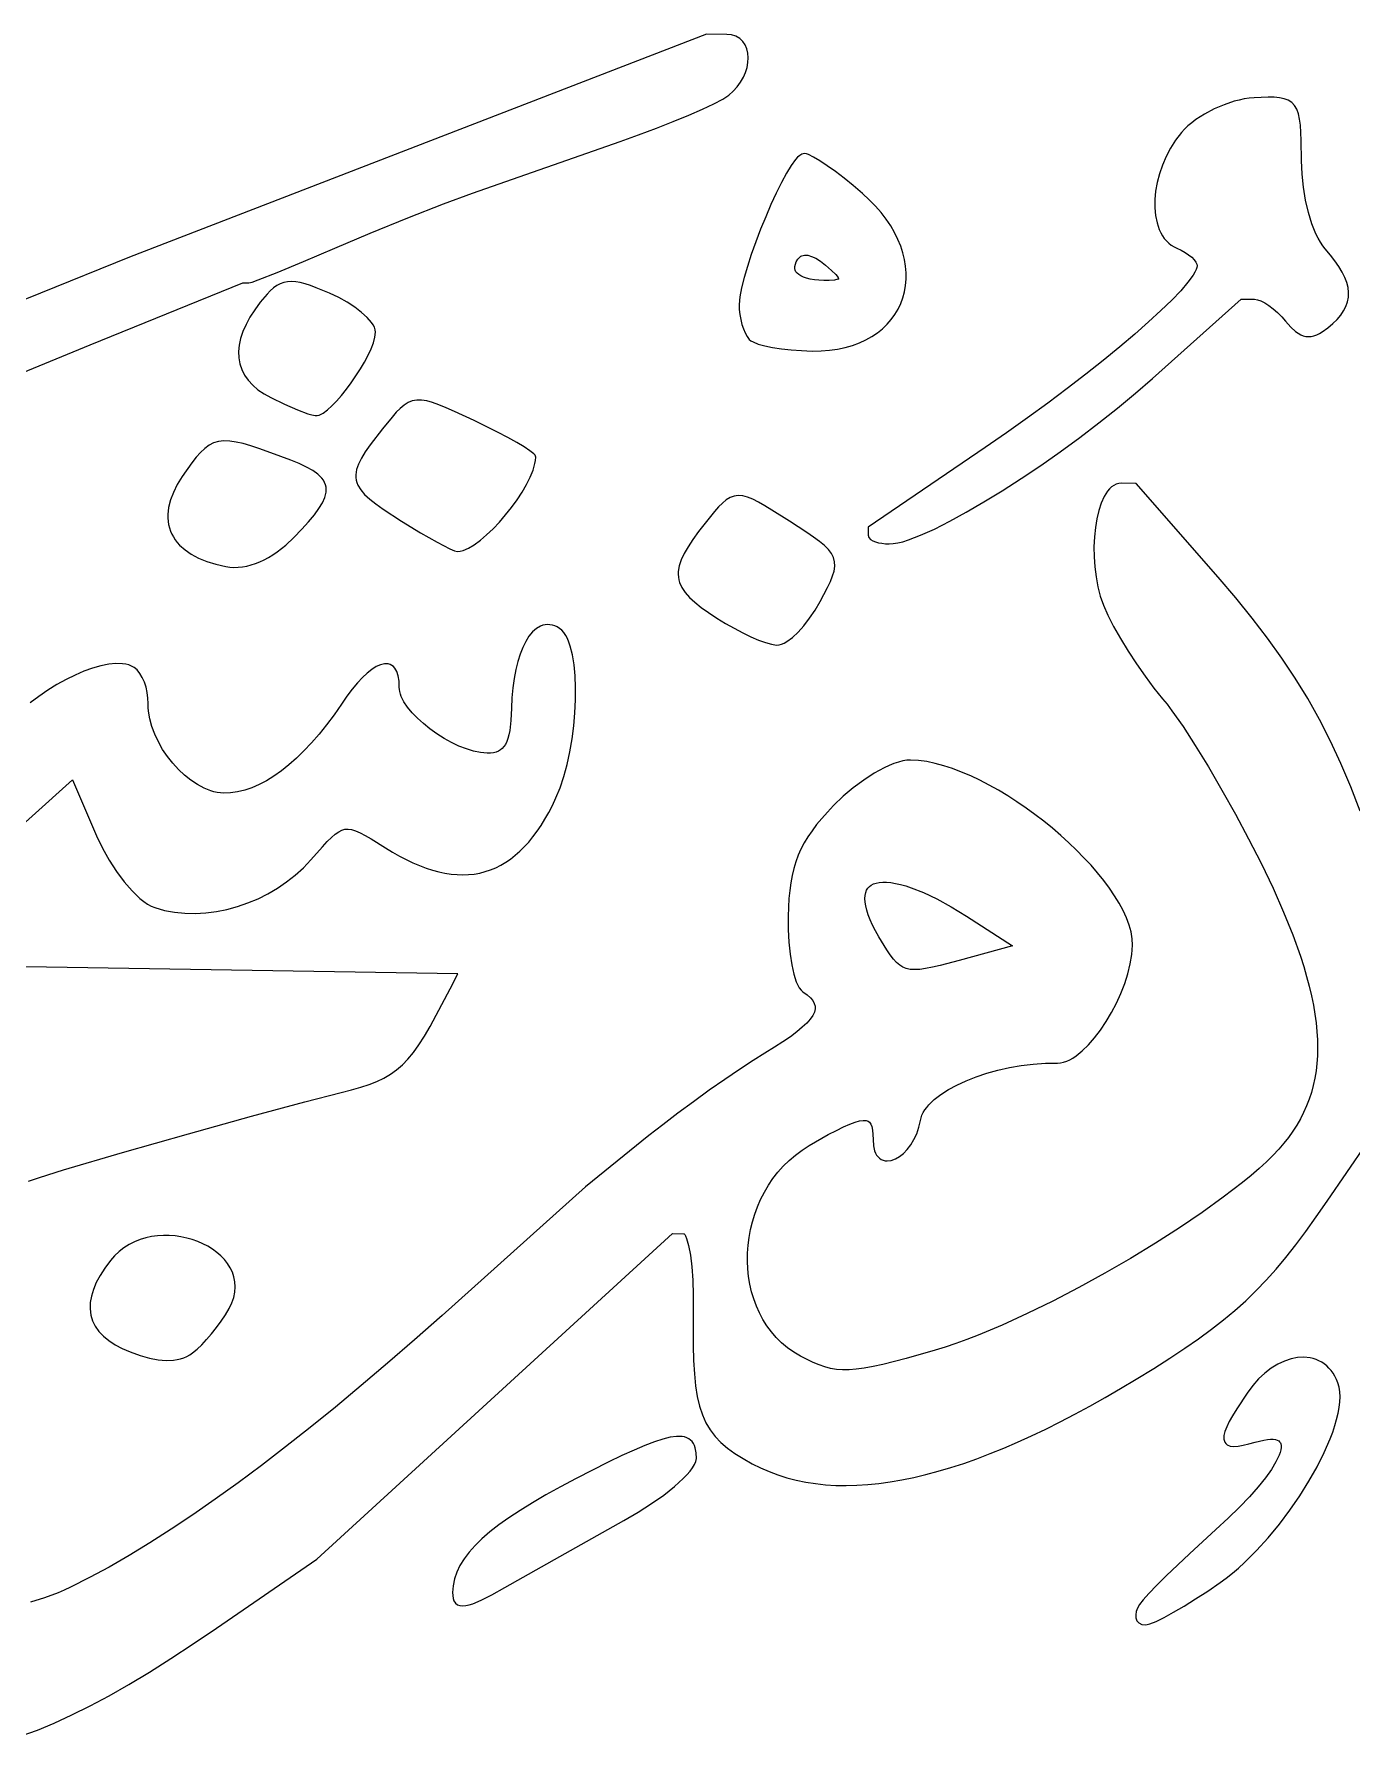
# Model space of a CAD drawing. Extents: x -592 to 638, y 287 to 852.
# Drawn here: x 445.7 to 493, y 493.7 to 554.8 of the extents above; entities that cross this region are included whole.
import ezdxf

# ---------------------------------------------------------------- set-up
doc = ezdxf.new("R2010")
doc.units = 0
doc.layers.add('COUCHE_1', color=18, linetype='CONTINUOUS')

msp = doc.modelspace()

# ---------------------------------------------------------------- linework, layer by layer
at = {"layer": 'COUCHE_1'}
for points in [[(444.868, 542.499), (447.723, 543.669), (453.198, 545.902), (453.415, 545.898), (453.535, 545.927), (453.75, 546.001), (454.434, 546.268), (455.385, 546.662), (456.505, 547.144), (457.771, 547.684), (459.126, 548.237), (460.405, 548.739), (461.448, 549.123), (466.758, 550.976), (467.415, 551.211), (468.055, 551.451), (468.661, 551.69), (469.219, 551.922), (469.711, 552.138), (470.124, 552.333), (470.443, 552.502), (470.653, 552.639), (470.819, 552.786), (470.961, 552.944), (471.082, 553.111), (471.18, 553.284), (471.257, 553.46), (471.311, 553.636), (471.344, 553.811), (471.354, 553.982), (471.341, 554.146), (471.306, 554.301), (471.245, 554.443), (471.16, 554.569), (471.049, 554.674), (470.914, 554.754), (470.758, 554.805), (470.586, 554.824), (469.854, 554.836), (449.133, 546.825), (443.799, 544.66)], [(493.334, 526.919), (492.997, 527.797), (492.643, 528.634), (492.27, 529.436), (491.874, 530.209), (491.453, 530.96), (491.004, 531.694), (490.523, 532.417), (490.009, 533.136), (489.457, 533.856), (488.865, 534.585), (488.23, 535.326), (485.285, 538.689), (484.761, 538.698), (484.668, 538.691), (484.574, 538.664), (484.486, 538.622), (484.405, 538.564), (484.329, 538.494), (484.259, 538.41), (484.137, 538.217), (484.032, 537.984), (483.945, 537.718), (483.875, 537.423), (483.823, 537.105), (483.789, 536.768), (483.773, 536.418), (483.777, 536.059), (483.801, 535.697), (483.845, 535.337), (483.911, 534.983), (484, 534.642), (484.111, 534.318), (484.271, 533.956), (484.478, 533.552), (484.724, 533.117), (485, 532.665), (485.298, 532.209), (485.61, 531.763), (485.926, 531.341), (486.238, 530.956), (486.398, 530.759), (486.574, 530.525), (486.97, 529.957), (487.411, 529.277), (487.882, 528.509), (488.368, 527.678), (488.855, 526.809), (489.328, 525.925), (489.772, 525.052), (490.203, 524.15), (490.582, 523.294), (490.909, 522.481), (491.186, 521.71), (491.305, 521.34), (491.411, 520.98), (491.505, 520.629), (491.585, 520.287), (491.654, 519.954), (491.709, 519.63), (491.752, 519.314), (491.782, 519.007), (491.8, 518.707), (491.806, 518.416), (491.799, 518.132), (491.78, 517.855), (491.748, 517.585), (491.704, 517.321), (491.648, 517.064), (491.58, 516.813), (491.5, 516.568), (491.407, 516.328), (491.302, 516.093), (491.185, 515.863), (491.056, 515.638), (490.914, 515.417), (490.76, 515.2), (490.595, 514.986), (490.413, 514.775), (490.202, 514.554), (489.964, 514.322), (489.7, 514.081), (489.412, 513.833), (489.101, 513.578), (488.417, 513.05), (487.661, 512.507), (486.845, 511.955), (485.981, 511.402), (485.081, 510.854), (484.158, 510.32), (483.223, 509.806), (482.29, 509.319), (481.369, 508.867), (480.474, 508.457), (479.616, 508.096), (479.206, 507.937), (478.809, 507.792), (478.427, 507.663), (478.063, 507.551), (477.025, 507.257), (476.189, 507.043), (475.837, 506.966), (475.52, 506.908), (475.235, 506.87), (474.976, 506.85), (474.74, 506.849), (474.52, 506.866), (474.31, 506.9), (474.106, 506.953), (473.901, 507.023), (473.691, 507.11), (473.232, 507.339), (472.989, 507.483), (472.764, 507.643), (472.555, 507.819), (472.362, 508.008), (472.186, 508.212), (472.027, 508.427), (471.884, 508.655), (471.757, 508.892), (471.646, 509.139), (471.552, 509.394), (471.474, 509.657), (471.412, 509.925), (471.367, 510.199), (471.338, 510.477), (471.325, 510.757), (471.328, 511.04), (471.348, 511.323), (471.383, 511.605), (471.435, 511.886), (471.503, 512.165), (471.586, 512.44), (471.686, 512.71), (471.801, 512.974), (471.933, 513.231), (472.08, 513.48), (472.243, 513.719), (472.421, 513.949), (472.615, 514.168), (472.825, 514.374), (473.05, 514.566), (473.29, 514.745), (473.547, 514.909), (474.231, 515.298), (474.52, 515.452), (474.776, 515.578), (475, 515.677), (475.193, 515.748), (475.356, 515.793), (475.487, 515.811), (475.587, 515.806), (475.66, 515.782), (475.715, 515.742), (475.759, 515.679), (475.796, 515.587), (475.821, 515.462), (475.835, 515.308), (475.837, 515.119), (475.849, 514.898), (475.891, 514.714), (475.926, 514.631), (475.967, 514.56), (476.016, 514.498), (476.072, 514.447), (476.134, 514.407), (476.202, 514.378), (476.272, 514.361), (476.349, 514.355), (476.493, 514.372), (476.642, 514.426), (476.789, 514.511), (476.931, 514.625), (477.067, 514.765), (477.194, 514.931), (477.308, 515.12), (477.406, 515.332), (477.484, 515.563), (477.538, 515.808), (477.56, 515.905), (477.593, 515.998), (477.639, 516.091), (477.696, 516.184), (477.765, 516.279), (477.844, 516.371), (478.038, 516.559), (478.273, 516.74), (478.544, 516.914), (478.848, 517.079), (479.182, 517.234), (479.542, 517.375), (479.923, 517.502), (480.323, 517.613), (480.736, 517.706), (481.16, 517.78), (481.591, 517.833), (482.026, 517.864), (482.464, 517.871), (482.569, 517.877), (482.68, 517.9), (482.792, 517.937), (482.904, 517.987), (483.016, 518.05), (483.129, 518.125), (483.352, 518.304), (483.575, 518.522), (483.793, 518.774), (484.006, 519.054), (484.21, 519.359), (484.402, 519.683), (484.578, 520.022), (484.738, 520.371), (484.876, 520.725), (484.99, 521.079), (485.078, 521.43), (485.135, 521.772), (485.158, 522.101), (485.146, 522.335), (485.105, 522.578), (485.036, 522.828), (484.941, 523.084), (484.821, 523.345), (484.678, 523.611), (484.514, 523.881), (484.329, 524.153), (484.126, 524.427), (483.904, 524.701), (483.666, 524.976), (483.413, 525.248), (483.147, 525.519), (482.868, 525.786), (482.577, 526.048), (482.277, 526.305), (481.968, 526.555), (481.653, 526.798), (481.331, 527.031), (481.004, 527.254), (480.674, 527.467), (480.342, 527.667), (480.01, 527.854), (479.678, 528.027), (479.347, 528.184), (479.02, 528.324), (478.697, 528.447), (478.38, 528.551), (478.069, 528.635), (477.766, 528.698), (477.472, 528.739), (477.187, 528.756), (477.053, 528.749), (476.907, 528.724), (476.752, 528.684), (476.589, 528.629), (476.419, 528.56), (476.242, 528.478), (475.877, 528.279), (475.501, 528.038), (475.125, 527.761), (474.761, 527.454), (474.42, 527.125), (474.197, 526.888), (473.995, 526.66), (473.811, 526.437), (473.646, 526.218), (473.497, 526), (473.365, 525.781), (473.249, 525.559), (473.148, 525.333), (473.062, 525.101), (472.989, 524.861), (472.929, 524.61), (472.881, 524.348), (472.844, 524.072), (472.817, 523.78), (472.799, 523.47), (472.79, 523.14), (472.793, 522.667), (472.817, 522.213), (472.859, 521.787), (472.919, 521.4), (472.993, 521.061), (473.082, 520.783), (473.133, 520.665), (473.188, 520.566), (473.25, 520.484), (473.315, 520.427), (473.472, 520.317), (473.589, 520.212), (473.674, 520.111), (473.728, 520.011), (473.755, 519.914), (473.756, 519.813), (473.729, 519.703), (473.672, 519.582), (473.582, 519.45), (473.457, 519.307), (473.297, 519.154), (473.101, 518.99), (472.869, 518.816), (472.601, 518.631), (472.297, 518.435), (471.955, 518.226), (471.529, 517.963), (471.042, 517.644), (470.512, 517.283), (469.954, 516.892), (469.386, 516.482), (468.824, 516.065), (468.287, 515.655), (467.79, 515.262), (465.512, 513.422), (460.357, 508.804), (459.369, 507.928), (458.402, 507.087), (457.455, 506.282), (456.53, 505.513), (455.625, 504.779), (454.741, 504.081), (453.877, 503.418), (453.034, 502.791), (452.211, 502.199), (451.408, 501.642), (450.626, 501.12), (449.863, 500.634), (449.12, 500.182), (448.397, 499.765), (447.694, 499.383), (447.011, 499.036), (446.792, 498.934), (446.565, 498.838), (446.084, 498.662), (445.577, 498.508)], [(440.313, 521.951), (447.088, 528.05), (447.953, 526.029), (448.163, 525.585), (448.404, 525.155), (448.666, 524.75), (448.943, 524.38), (449.225, 524.057), (449.368, 523.914), (449.508, 523.787), (449.646, 523.676), (449.783, 523.582), (449.916, 523.507), (450.045, 523.454), (450.393, 523.355), (450.752, 523.288), (451.12, 523.251), (451.494, 523.244), (451.873, 523.266), (452.253, 523.315), (452.634, 523.391), (453.011, 523.494), (453.383, 523.622), (453.748, 523.775), (454.103, 523.952), (454.446, 524.153), (454.775, 524.376), (455.086, 524.621), (455.378, 524.887), (455.647, 525.173), (456.06, 525.641), (456.23, 525.825), (456.383, 525.975), (456.52, 526.093), (456.645, 526.18), (456.761, 526.236), (456.872, 526.266), (456.986, 526.272), (457.111, 526.254), (457.252, 526.211), (457.413, 526.141), (457.598, 526.044), (457.808, 525.922), (458.323, 525.602), (458.576, 525.448), (458.826, 525.307), (459.072, 525.179), (459.313, 525.064), (459.551, 524.963), (459.785, 524.875), (460.014, 524.801), (460.24, 524.74), (460.462, 524.692), (460.681, 524.658), (460.895, 524.638), (461.106, 524.632), (461.312, 524.639), (461.515, 524.661), (461.714, 524.696), (461.909, 524.746), (462.1, 524.809), (462.286, 524.886), (462.468, 524.977), (462.646, 525.082), (462.819, 525.2), (462.988, 525.332), (463.153, 525.478), (463.313, 525.637), (463.469, 525.809), (463.621, 525.995), (463.769, 526.195), (463.913, 526.407), (464.052, 526.633), (464.188, 526.873), (464.32, 527.126), (464.448, 527.393), (464.601, 527.762), (464.735, 528.166), (464.85, 528.598), (464.948, 529.049), (465.026, 529.513), (465.086, 529.984), (465.127, 530.453), (465.149, 530.914), (465.152, 531.36), (465.136, 531.783), (465.099, 532.178), (465.043, 532.536), (464.965, 532.851), (464.917, 532.993), (464.864, 533.12), (464.804, 533.235), (464.737, 533.335), (464.661, 533.42), (464.578, 533.486), (464.491, 533.536), (464.406, 533.574), (464.32, 533.6), (464.234, 533.616), (464.149, 533.62), (464.064, 533.613), (463.981, 533.595), (463.898, 533.565), (463.749, 533.48), (463.608, 533.357), (463.48, 533.202), (463.362, 533.018), (463.256, 532.804), (463.16, 532.563), (463.077, 532.296), (463.005, 532.003), (462.946, 531.688), (462.901, 531.35), (462.87, 530.991), (462.854, 530.615), (462.833, 530.174), (462.79, 529.813), (462.76, 529.663), (462.724, 529.53), (462.681, 529.416), (462.633, 529.318), (462.579, 529.237), (462.52, 529.171), (462.454, 529.117), (462.38, 529.075), (462.297, 529.043), (462.203, 529.02), (462.096, 529.008), (461.979, 529.005), (461.742, 529.025), (461.492, 529.075), (461.231, 529.154), (460.964, 529.259), (460.696, 529.386), (460.43, 529.533), (460.17, 529.697), (459.922, 529.874), (459.689, 530.062), (459.475, 530.256), (459.285, 530.455), (459.122, 530.654), (458.991, 530.849), (458.894, 531.038), (458.861, 531.126), (458.837, 531.212), (458.824, 531.293), (458.82, 531.376), (458.813, 531.59), (458.785, 531.778), (458.735, 531.936), (458.661, 532.06), (458.61, 532.114), (458.555, 532.156), (458.494, 532.187), (458.424, 532.207), (458.289, 532.212), (458.144, 532.178), (457.993, 532.11), (457.836, 532.01), (457.672, 531.879), (457.499, 531.717), (457.32, 531.525), (457.134, 531.302), (456.941, 531.049), (456.745, 530.768), (456.478, 530.383), (456.209, 530.023), (455.94, 529.686), (455.67, 529.373), (455.399, 529.084), (455.129, 528.82), (454.858, 528.581), (454.589, 528.366), (454.321, 528.177), (454.054, 528.013), (453.79, 527.875), (453.528, 527.762), (453.27, 527.675), (453.014, 527.614), (452.762, 527.579), (452.513, 527.57), (452.399, 527.577), (452.283, 527.593), (452.166, 527.619), (452.049, 527.652), (451.809, 527.747), (451.572, 527.874), (451.338, 528.029), (451.11, 528.211), (450.892, 528.416), (450.687, 528.641), (450.496, 528.884), (450.323, 529.139), (450.17, 529.406), (450.041, 529.679), (449.937, 529.957), (449.862, 530.235), (449.816, 530.512), (449.806, 530.646), (449.803, 530.784), (449.796, 530.979), (449.77, 531.177), (449.726, 531.369), (449.666, 531.551), (449.593, 531.718), (449.506, 531.865), (449.406, 531.99), (449.295, 532.083), (449.202, 532.133), (449.104, 532.171), (448.999, 532.198), (448.886, 532.216), (448.647, 532.223), (448.385, 532.197), (448.104, 532.14), (447.807, 532.055), (447.497, 531.943), (447.178, 531.806), (446.853, 531.646), (446.527, 531.464), (446.201, 531.262), (445.881, 531.043), (445.57, 530.807)], [(445.511, 513.623), (445.9, 513.76), (446.766, 514.039), (448.879, 514.659), (451.246, 515.329), (453.517, 515.959), (455.433, 516.479), (456.737, 516.816), (457.104, 516.91), (457.437, 517.004), (457.74, 517.102), (458.017, 517.209), (458.272, 517.329), (458.507, 517.466), (458.727, 517.623), (458.936, 517.804), (459.135, 518.012), (459.331, 518.251), (459.526, 518.524), (459.725, 518.835), (459.932, 519.188), (460.152, 519.587), (460.646, 520.538), (460.919, 521.075), (441.708, 521.39)], [(445.244, 493.696), (445.825, 493.91), (446.43, 494.161), (447.06, 494.45), (447.716, 494.777), (448.398, 495.143), (449.109, 495.548), (449.85, 495.992), (450.62, 496.477), (451.422, 497.002), (452.256, 497.567), (455.865, 500.053), (468.631, 511.742), (469.042, 511.736), (469.053, 511.732), (469.073, 511.713), (469.106, 511.658), (469.142, 511.573), (469.214, 511.317), (469.276, 510.972), (469.325, 510.551), (469.36, 510.067), (469.379, 509.533), (469.379, 508.958), (469.372, 508.309), (469.375, 507.72), (469.39, 507.189), (469.419, 506.71), (469.464, 506.28), (469.526, 505.893), (469.607, 505.544), (469.71, 505.23), (469.836, 504.946), (469.988, 504.688), (470.167, 504.453), (470.374, 504.238), (470.609, 504.037), (470.874, 503.846), (471.17, 503.66), (471.5, 503.475), (471.798, 503.325), (472.105, 503.191), (472.42, 503.073), (472.744, 502.971), (473.077, 502.885), (473.419, 502.815), (473.769, 502.76), (474.127, 502.722), (474.495, 502.699), (474.87, 502.692), (475.255, 502.701), (475.647, 502.726), (476.049, 502.767), (476.458, 502.823), (476.877, 502.895), (477.303, 502.983), (477.739, 503.086), (478.182, 503.205), (478.635, 503.34), (479.095, 503.49), (479.565, 503.656), (480.042, 503.838), (480.529, 504.035), (481.023, 504.248), (481.527, 504.476), (482.038, 504.72), (482.559, 504.98), (483.088, 505.255), (483.625, 505.546), (484.171, 505.852), (484.725, 506.174), (485.288, 506.511), (485.917, 506.899), (486.497, 507.268), (487.034, 507.622), (487.532, 507.967), (487.995, 508.306), (488.429, 508.644), (488.837, 508.985), (489.225, 509.333), (489.598, 509.693), (489.959, 510.07), (490.313, 510.467), (490.666, 510.888), (491.021, 511.338), (491.384, 511.822), (491.758, 512.343), (492.15, 512.906), (493.562, 514.966)]]:
    msp.add_lwpolyline(points, dxfattribs=at)
for points in [[(476.729, 536.556), (476.908, 536.6), (477.105, 536.661), (477.543, 536.828), (478.042, 537.053), (478.592, 537.331), (479.187, 537.656), (479.819, 538.025), (480.48, 538.432), (481.163, 538.871), (481.859, 539.34), (482.56, 539.831), (483.26, 540.34), (483.949, 540.863), (484.621, 541.395), (485.267, 541.929), (485.878, 542.462), (489.062, 545.315), (489.543, 545.307), (489.646, 545.291), (489.767, 545.248), (489.907, 545.176), (490.058, 545.08), (490.213, 544.963), (490.367, 544.829), (490.515, 544.682), (490.654, 544.521), (490.837, 544.311), (491.014, 544.15), (491.105, 544.086), (491.196, 544.036), (491.288, 543.999), (491.383, 543.976), (491.479, 543.968), (491.576, 543.975), (491.673, 543.996), (491.771, 544.03), (491.869, 544.076), (491.97, 544.135), (492.177, 544.285), (492.353, 544.435), (492.505, 544.585), (492.634, 544.737), (492.74, 544.892), (492.822, 545.05), (492.879, 545.214), (492.911, 545.382), (492.916, 545.554), (492.896, 545.73), (492.85, 545.91), (492.78, 546.094), (492.687, 546.284), (492.569, 546.48), (492.428, 546.684), (492.263, 546.897), (492.077, 547.118), (491.989, 547.23), (491.904, 547.357), (491.822, 547.501), (491.743, 547.661), (491.669, 547.835), (491.599, 548.02), (491.473, 548.426), (491.37, 548.866), (491.293, 549.33), (491.244, 549.808), (491.226, 550.292), (491.218, 551.007), (491.207, 551.302), (491.188, 551.558), (491.159, 551.78), (491.117, 551.97), (491.058, 552.132), (490.979, 552.268), (490.875, 552.378), (490.749, 552.459), (490.602, 552.514), (490.436, 552.547), (490.248, 552.563), (490.034, 552.566), (489.522, 552.545), (489.349, 552.53), (489.172, 552.503), (488.991, 552.466), (488.807, 552.419), (488.443, 552.298), (488.084, 552.144), (487.742, 551.963), (487.427, 551.761), (487.282, 551.651), (487.148, 551.538), (487.025, 551.421), (486.915, 551.3), (486.705, 551.027), (486.52, 550.738), (486.361, 550.437), (486.228, 550.128), (486.121, 549.814), (486.04, 549.501), (485.985, 549.19), (485.957, 548.886), (485.956, 548.592), (485.982, 548.312), (486.036, 548.049), (486.118, 547.81), (486.171, 547.696), (486.231, 547.591), (486.299, 547.494), (486.375, 547.404), (486.458, 547.323), (486.55, 547.252), (486.649, 547.19), (486.752, 547.142), (486.907, 547.072), (487.047, 546.992), (487.173, 546.906), (487.281, 546.815), (487.368, 546.724), (487.43, 546.638), (487.466, 546.564), (487.475, 546.504), (487.468, 546.45), (487.442, 546.374), (487.396, 546.281), (487.332, 546.173), (487.144, 545.917), (486.887, 545.616), (486.563, 545.276), (486.178, 544.9), (485.736, 544.492), (485.241, 544.056), (484.696, 543.595), (484.107, 543.113), (483.478, 542.614), (482.811, 542.101), (482.113, 541.578), (481.386, 541.048), (480.634, 540.514), (479.862, 539.981), (475.667, 537.121), (475.663, 536.834), (475.686, 536.752), (475.749, 536.683), (475.828, 536.634), (475.922, 536.595), (476.029, 536.564), (476.15, 536.541), (476.281, 536.526), (476.422, 536.52), (476.566, 536.529)], [(471.03, 545.12), (471.035, 544.938), (471.053, 544.756), (471.084, 544.577), (471.126, 544.404), (471.179, 544.243), (471.24, 544.097), (471.311, 543.97), (471.392, 543.867), (471.452, 543.818), (471.528, 543.774), (471.712, 543.7), (471.95, 543.634), (472.232, 543.576), (472.552, 543.527), (472.9, 543.488), (473.269, 543.462), (473.65, 543.448), (473.969, 543.452), (474.274, 543.475), (474.565, 543.516), (474.841, 543.575), (475.103, 543.65), (475.349, 543.741), (475.58, 543.847), (475.795, 543.967), (475.994, 544.102), (476.177, 544.249), (476.343, 544.409), (476.491, 544.58), (476.623, 544.762), (476.736, 544.954), (476.831, 545.154), (476.907, 545.363), (476.965, 545.578), (477.004, 545.8), (477.024, 546.028), (477.025, 546.26), (477.006, 546.495), (476.967, 546.734), (476.909, 546.975), (476.83, 547.217), (476.731, 547.459), (476.612, 547.702), (476.472, 547.944), (476.311, 548.183), (476.13, 548.421), (475.927, 548.655), (475.703, 548.885), (475.458, 549.11), (475.124, 549.393), (474.797, 549.657), (474.483, 549.897), (474.191, 550.107), (473.929, 550.281), (473.704, 550.415), (473.522, 550.503), (473.442, 550.53), (473.364, 550.542), (473.281, 550.523), (473.203, 550.475), (473.13, 550.41), (473.055, 550.326), (472.899, 550.111), (472.73, 549.832), (472.549, 549.499), (472.362, 549.121), (472.171, 548.71), (471.982, 548.274), (471.799, 547.823), (471.625, 547.369), (471.466, 546.921), (471.324, 546.489), (471.206, 546.084), (471.114, 545.714), (471.054, 545.39)], [(473.375, 546.893), (473.495, 546.887), (473.632, 546.85), (473.786, 546.78), (473.954, 546.675), (474.133, 546.534), (474.345, 546.346), (474.496, 546.196), (474.583, 546.084), (474.6, 546.052), (474.603, 546.039), (474.599, 546.036), (474.574, 546.025), (474.453, 546), (474.267, 545.988), (474.073, 545.986), (473.893, 545.993), (473.729, 546.009), (473.582, 546.033), (473.451, 546.064), (473.339, 546.102), (473.244, 546.145), (473.168, 546.194), (473.11, 546.245), (473.068, 546.299), (473.042, 546.356), (473.029, 546.417), (473.03, 546.485), (473.047, 546.563), (473.081, 546.65), (473.135, 546.744), (473.167, 546.788), (473.202, 546.823), (473.24, 546.851), (473.282, 546.871), (473.327, 546.886)], [(453.094, 542.987), (453.165, 542.779), (453.266, 542.582), (453.397, 542.396), (453.557, 542.222), (453.747, 542.06), (453.965, 541.911), (454.21, 541.774), (454.702, 541.538), (455.161, 541.339), (455.536, 541.196), (455.682, 541.151), (455.795, 541.127), (455.867, 541.129), (455.944, 541.147), (456.087, 541.218), (456.24, 541.33), (456.403, 541.476), (456.573, 541.652), (456.748, 541.853), (456.925, 542.074), (457.099, 542.309), (457.267, 542.554), (457.426, 542.804), (457.571, 543.053), (457.7, 543.296), (457.808, 543.529), (457.892, 543.746), (457.947, 543.946), (457.97, 544.124), (457.96, 544.212), (457.931, 544.301), (457.886, 544.388), (457.826, 544.478), (457.672, 544.656), (457.47, 544.838), (457.228, 545.021), (456.951, 545.199), (456.647, 545.368), (456.321, 545.522), (455.838, 545.722), (455.629, 545.8), (455.438, 545.861), (455.264, 545.906), (455.102, 545.935), (454.951, 545.946), (454.808, 545.939), (454.673, 545.912), (454.545, 545.865), (454.423, 545.799), (454.306, 545.714), (454.19, 545.612), (454.074, 545.491), (453.829, 545.198), (453.63, 544.927), (453.459, 544.662), (453.318, 544.404), (453.205, 544.151), (453.123, 543.904), (453.07, 543.664), (453.047, 543.431), (453.055, 543.205)], [(458.244, 537.767), (458.898, 537.341), (459.583, 536.921), (460.185, 536.577), (460.641, 536.343), (460.801, 536.276), (460.913, 536.248), (461.014, 536.258), (461.111, 536.281), (461.307, 536.362), (461.516, 536.487), (461.735, 536.649), (461.96, 536.842), (462.188, 537.062), (462.416, 537.304), (462.638, 537.562), (462.851, 537.831), (463.051, 538.107), (463.233, 538.384), (463.393, 538.657), (463.526, 538.921), (463.629, 539.172), (463.696, 539.405), (463.715, 539.517), (463.724, 539.639), (463.699, 539.704), (463.649, 539.761), (463.513, 539.869), (463.309, 540.004), (463.043, 540.163), (462.722, 540.341), (462.354, 540.535), (461.515, 540.947), (460.8, 541.28), (460.506, 541.411), (460.246, 541.517), (460.017, 541.598), (459.811, 541.654), (459.624, 541.683), (459.451, 541.685), (459.29, 541.655), (459.138, 541.595), (458.994, 541.506), (458.855, 541.389), (458.713, 541.247), (458.564, 541.077), (458.222, 540.654), (457.775, 540.073), (457.601, 539.824), (457.462, 539.597), (457.357, 539.387), (457.29, 539.191), (457.27, 539.093), (457.261, 538.998), (457.263, 538.904), (457.276, 538.813), (457.3, 538.723), (457.336, 538.633), (457.437, 538.465), (457.578, 538.298), (457.76, 538.129), (457.981, 537.954)], [(450.651, 536.873), (450.708, 536.768), (450.774, 536.666), (450.849, 536.569), (450.934, 536.474), (451.126, 536.302), (451.353, 536.146), (451.613, 536.009), (451.906, 535.889), (452.23, 535.788), (452.587, 535.706), (452.732, 535.685), (452.881, 535.676), (453.033, 535.68), (453.186, 535.696), (453.341, 535.724), (453.497, 535.764), (453.654, 535.815), (453.812, 535.878), (453.969, 535.951), (454.126, 536.035), (454.283, 536.13), (454.438, 536.235), (454.591, 536.35), (454.744, 536.475), (455.038, 536.752), (455.322, 537.048), (455.566, 537.317), (455.771, 537.562), (455.937, 537.787), (456.064, 537.995), (456.149, 538.188), (456.178, 538.284), (456.194, 538.377), (456.199, 538.467), (456.192, 538.556), (456.172, 538.642), (456.139, 538.725), (456.095, 538.804), (456.038, 538.881), (455.898, 539.02), (455.715, 539.151), (455.492, 539.278), (455.228, 539.403), (454.921, 539.531), (454.571, 539.665), (453.812, 539.936), (453.494, 540.04), (453.211, 540.121), (452.959, 540.179), (452.731, 540.212), (452.524, 540.219), (452.332, 540.197), (452.155, 540.145), (451.989, 540.061), (451.833, 539.948), (451.682, 539.806), (451.531, 539.635), (451.375, 539.433), (451.027, 538.936), (450.849, 538.65), (450.708, 538.37), (450.604, 538.097), (450.537, 537.832), (450.509, 537.578), (450.508, 537.452), (450.518, 537.33), (450.537, 537.211), (450.566, 537.095), (450.604, 536.982)], [(468.876, 535.735), (468.842, 535.531), (468.839, 535.429), (468.846, 535.33), (468.863, 535.233), (468.89, 535.135), (468.972, 534.953), (469.092, 534.774), (469.248, 534.598), (469.44, 534.422), (469.667, 534.241), (469.93, 534.053), (470.231, 533.854), (470.537, 533.666), (470.848, 533.489), (471.156, 533.328), (471.452, 533.186), (471.729, 533.067), (471.978, 532.975), (472.194, 532.913), (472.371, 532.886), (472.462, 532.894), (472.555, 532.919), (472.649, 532.959), (472.746, 533.015), (472.943, 533.16), (473.147, 533.351), (473.354, 533.582), (473.559, 533.846), (473.755, 534.138), (473.938, 534.451), (474.204, 534.959), (474.306, 535.173), (474.385, 535.367), (474.438, 535.546), (474.464, 535.714), (474.458, 535.876), (474.417, 536.03), (474.341, 536.177), (474.232, 536.319), (474.09, 536.461), (473.914, 536.607), (473.703, 536.763), (473.454, 536.933), (472.837, 537.334), (472.208, 537.733), (471.948, 537.891), (471.719, 538.02), (471.514, 538.122), (471.329, 538.196), (471.159, 538.241), (470.998, 538.255), (470.845, 538.236), (470.7, 538.183), (470.562, 538.099), (470.427, 537.987), (470.29, 537.848), (470.144, 537.682), (469.808, 537.266), (469.57, 536.96), (469.364, 536.678), (469.192, 536.418), (469.052, 536.176), (468.947, 535.95)], [(476.326, 524.367), (476.478, 524.353), (476.643, 524.326), (476.821, 524.286), (477.01, 524.233), (477.211, 524.167), (477.648, 523.993), (478.125, 523.765), (478.642, 523.481), (479.195, 523.141), (480.841, 522.079), (478.929, 521.558), (478.25, 521.379), (477.971, 521.313), (477.726, 521.266), (477.513, 521.236), (477.329, 521.226), (477.171, 521.236), (477.032, 521.265), (476.909, 521.314), (476.794, 521.384), (476.682, 521.48), (476.569, 521.603), (476.452, 521.756), (476.329, 521.939), (476.048, 522.402), (475.925, 522.619), (475.821, 522.823), (475.734, 523.016), (475.664, 523.195), (475.611, 523.362), (475.574, 523.516), (475.553, 523.655), (475.547, 523.781), (475.555, 523.893), (475.575, 523.991), (475.608, 524.076), (475.652, 524.148), (475.708, 524.209), (475.775, 524.261), (475.857, 524.303), (475.952, 524.336), (476.062, 524.358), (476.187, 524.368)], [(452.826, 510.355), (452.749, 510.516), (452.653, 510.669), (452.54, 510.812), (452.411, 510.946), (452.268, 511.069), (452.112, 511.183), (451.944, 511.286), (451.767, 511.378), (451.581, 511.459), (451.387, 511.527), (451.187, 511.584), (450.981, 511.627), (450.772, 511.657), (450.561, 511.674), (450.348, 511.676), (450.136, 511.663), (449.924, 511.634), (449.715, 511.589), (449.511, 511.528), (449.311, 511.449), (449.118, 511.353), (448.934, 511.237), (448.759, 511.103), (448.595, 510.95), (448.445, 510.777), (448.245, 510.505), (448.076, 510.242), (447.94, 509.986), (447.835, 509.738), (447.763, 509.496), (447.724, 509.262), (447.718, 509.036), (447.746, 508.818), (447.809, 508.61), (447.905, 508.413), (448.035, 508.229), (448.197, 508.057), (448.39, 507.897), (448.614, 507.75), (448.869, 507.615), (449.155, 507.491), (449.511, 507.364), (449.846, 507.272), (450.159, 507.213), (450.45, 507.189), (450.718, 507.2), (450.847, 507.22), (450.969, 507.248), (451.085, 507.286), (451.196, 507.333), (451.3, 507.39), (451.398, 507.455), (451.558, 507.586), (451.728, 507.749), (451.904, 507.938), (452.082, 508.147), (452.257, 508.369), (452.423, 508.599), (452.576, 508.83), (452.712, 509.057), (452.807, 509.253), (452.874, 509.448), (452.915, 509.64), (452.929, 509.827), (452.918, 510.01), (452.883, 510.186)], [(485.489, 497.706), (485.607, 497.689), (485.688, 497.698), (485.782, 497.724), (486.006, 497.814), (486.293, 497.955), (486.631, 498.14), (487.011, 498.363), (487.423, 498.62), (487.857, 498.903), (488.301, 499.207), (488.522, 499.368), (488.743, 499.543), (488.963, 499.73), (489.182, 499.929), (489.612, 500.354), (490.03, 500.814), (490.431, 501.3), (490.812, 501.805), (491.167, 502.323), (491.494, 502.845), (491.787, 503.366), (492.043, 503.877), (492.256, 504.371), (492.346, 504.611), (492.423, 504.844), (492.488, 505.07), (492.54, 505.287), (492.578, 505.495), (492.601, 505.694), (492.609, 505.883), (492.601, 506.061), (492.575, 506.227), (492.532, 506.379), (492.481, 506.504), (492.424, 506.619), (492.36, 506.725), (492.289, 506.822), (492.213, 506.911), (492.13, 506.991), (492.042, 507.062), (491.95, 507.123), (491.852, 507.176), (491.751, 507.219), (491.646, 507.253), (491.536, 507.278), (491.315, 507.301), (491.084, 507.289), (490.849, 507.243), (490.611, 507.163), (490.373, 507.05), (490.139, 506.906), (489.909, 506.729), (489.687, 506.522), (489.475, 506.284), (489.276, 506.016), (488.899, 505.442), (488.752, 505.201), (488.632, 504.987), (488.54, 504.8), (488.475, 504.636), (488.438, 504.492), (488.433, 504.362), (488.467, 504.251), (488.508, 504.197), (488.559, 504.155), (488.668, 504.112), (488.801, 504.099), (488.954, 504.109), (489.131, 504.139), (489.334, 504.187), (489.561, 504.251), (489.872, 504.328), (490.001, 504.348), (490.115, 504.356), (490.212, 504.354), (490.293, 504.342), (490.357, 504.323), (490.406, 504.297), (490.441, 504.266), (490.466, 504.23), (490.484, 504.185), (490.494, 504.128), (490.493, 504.058), (490.481, 503.977), (490.457, 503.883), (490.42, 503.781), (490.307, 503.543), (490.144, 503.273), (489.93, 502.972), (489.668, 502.644), (489.357, 502.291), (489, 501.916), (488.596, 501.522), (488.146, 501.109), (487.2, 500.245), (486.37, 499.453), (486.026, 499.11), (485.744, 498.817), (485.534, 498.584), (485.406, 498.418), (485.336, 498.291), (485.29, 498.169), (485.27, 498.052), (485.276, 497.94), (485.316, 497.838), (485.389, 497.756)], [(461.208, 498.377), (461.326, 498.402), (461.459, 498.444), (461.768, 498.574), (462.15, 498.768), (462.612, 499.026), (464.585, 500.148), (466.89, 501.434), (467.403, 501.733), (467.883, 502.042), (468.32, 502.352), (468.702, 502.654), (469.019, 502.94), (469.152, 503.076), (469.265, 503.206), (469.357, 503.328), (469.427, 503.445), (469.474, 503.557), (469.492, 503.661), (469.485, 503.87), (469.453, 504.046), (469.424, 504.128), (469.388, 504.202), (469.342, 504.269), (469.286, 504.327), (469.221, 504.375), (469.147, 504.412), (469.066, 504.439), (468.976, 504.456), (468.782, 504.46), (468.554, 504.429), (468.291, 504.364), (467.988, 504.266), (467.643, 504.134), (467.252, 503.967), (466.812, 503.766), (466.321, 503.528), (465.176, 502.946), (464.608, 502.644), (464.084, 502.353), (463.602, 502.072), (463.161, 501.8), (462.761, 501.536), (462.4, 501.279), (462.077, 501.028), (461.792, 500.782), (461.542, 500.539), (461.328, 500.298), (461.147, 500.058), (461.001, 499.819), (460.887, 499.579), (460.805, 499.337), (460.755, 499.093), (460.736, 498.848), (460.74, 498.737), (460.756, 498.637), (460.787, 498.547), (460.839, 498.47), (460.913, 498.412), (461.002, 498.378), (461.1, 498.368)]]:
    msp.add_lwpolyline(points, close=True, dxfattribs=at)

doc.saveas('drawing.dxf')
